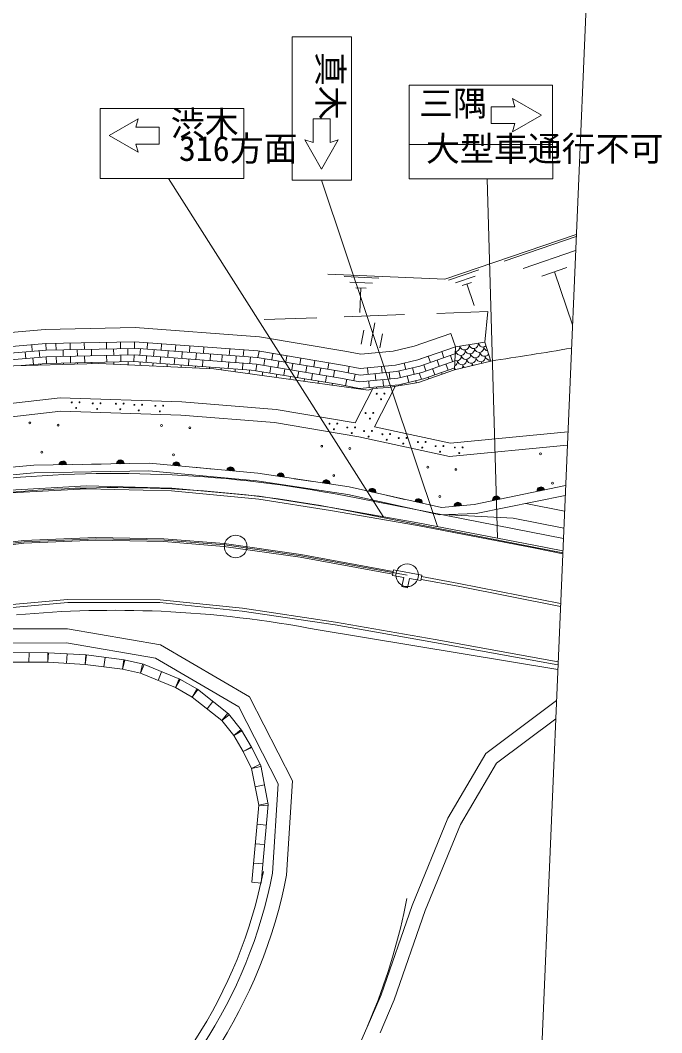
# Model space of a CAD drawing. Units: millimetres, scale not verified. Extents: x 40000 to 680000, y 20000 to 380000.
# Drawn here: x 351843 to 385870, y 292299 to 345947 of the extents above; entities that cross this region are included whole.
import ezdxf
from ezdxf.enums import TextEntityAlignment as Align

# ---------------------------------------------------------------- set-up
doc = ezdxf.new("R2010")
doc.units = ezdxf.units.MM
doc.header["$LTSCALE"] = 1000
doc.linetypes.add('CHAIN', pattern=[18.5, 12, -1.5, 3.5, -1.5])
for name, color, linetype, lineweight in [('M-BGD', 7, 'Continuous', 13), ('M-BMK', 2, 'CHAIN', 13), ('M-TTL', 2, 'Continuous', 13)]:
    doc.layers.add(name, color=color, linetype=linetype, lineweight=lineweight)
doc.styles.add('ＭＳ ゴシック', font='')
doc.styles.get('ＭＳ ゴシック').set_extended_font_data('MS Gothic')
pattern_1 = [(34.1067, (120382, 187883), (-2242.94, 3311.98), [])]

msp = doc.modelspace()

# ---------------------------------------------------------------- hatches: boundary and pattern name
at = {"layer": 'M-BGD'}
h = msp.add_hatch(dxfattribs=at)
h.set_pattern_fill('USER', color=256, style=0, pattern_type=2)
h.set_pattern_definition(pattern_1)
h.paths.add_polyline_path([(369122, 313883), (367736, 314133), (369085, 313735)])
h = msp.add_hatch(dxfattribs=at)
h.set_pattern_fill('USER', color=256, style=0, pattern_type=2)
h.set_pattern_definition(pattern_1)
h.paths.add_polyline_path([(373585, 309872, 0.0101), (373366, 310350, 0.01776), (372992, 309970)])

# ---------------------------------------------------------------- linework, layer by layer
for p, q in [((382253, 356157), (377122, 235589)), ((366265, 345070), (369417, 345070)), ((366265, 337468), (366265, 345070)), ((372480, 339360), (372480, 342512)), ((379486, 340920), (377946, 341809)), ((378073, 341368), (377946, 341809)), ((356087, 337558), (356087, 341266)), ((358101, 340727), (356561, 339838)), ((357973, 340286), (358101, 340727)), ((377946, 340030), (379486, 340920)), ((378073, 340471), (377946, 340030)), ((356561, 339838), (358101, 338949)), ((366936, 339605), (367825, 338065)), ((367377, 339477), (366936, 339605)), ((367825, 338065), (368714, 339605)), ((368274, 339477), (368714, 339605)), ((357973, 339389), (358101, 338949)), ((380082, 339360), (372480, 339360)), ((372480, 337536), (372480, 339360)), ((359713, 337558), (371101, 319645)), ((367825, 337468), (373968, 319125)), ((376614, 337537), (377160, 318506)), ((381336, 334601), (374368, 332223)), ((377512, 333190), (381331, 334495)), ((378510, 332795), (381299, 333746)), ((374553, 332181), (376171, 332731)), ((379507, 332394), (380832, 332847)), ((381132, 329806), (380172, 332622)), ((374368, 332223), (368150, 332496)), ((369017, 332361), (370864, 332275)), ((374922, 332034), (375973, 332392)), ((369327, 332067), (370529, 332014)), ((369637, 331773), (370193, 331753)), ((369859, 330468), (369916, 331765)), ((375285, 331888), (375771, 332054)), ((375914, 330840), (375531, 331973)), ((373932, 330415), (376653, 330514)), ((376653, 330514), (376480, 328896)), ((364782, 330084), (367579, 330185)), ((369027, 330238), (372227, 330354)), ((370070, 329524), (369928, 328787)), ((370419, 328693), (370655, 329920)), ((355989, 328872), (355989, 328866)), ((356412, 328881), (356420, 328531)), ((357162, 328897), (357170, 328548)), ((357896, 328563), (357912, 328914)), ((371052, 329335), (370910, 328598)), ((374921, 328645), (374675, 329353)), ((353210, 328462), (349391, 328139)), ((352106, 328368), (352136, 328020)), ((352450, 328749), (352480, 328400)), ((352854, 328432), (352883, 328083)), ((353210, 328462), (353198, 328811)), ((357896, 328563), (353210, 328462)), ((353739, 328824), (353747, 328474)), ((354122, 328482), (354129, 328132)), ((354489, 328840), (354496, 328490)), ((354871, 328498), (354879, 328148)), ((355239, 328856), (355246, 328506)), ((355621, 328514), (355629, 328164)), ((356795, 328539), (356802, 328190)), ((357544, 328556), (357552, 328206)), ((364411, 328076), (357896, 328564)), ((358192, 328191), (358220, 328540)), ((358596, 328862), (358570, 328513)), ((358944, 328485), (358917, 328136)), ((359344, 328806), (359318, 328457)), ((359692, 328429), (359665, 328080)), ((360092, 328750), (360065, 328401)), ((360439, 328373), (360413, 328024)), ((360840, 328694), (360813, 328345)), ((361587, 328638), (361561, 328289)), ((362335, 328582), (362335, 328582)), ((362955, 328536), (362928, 328187)), ((363703, 328480), (363676, 328131)), ((368936, 327679), (364450, 328424)), ((364508, 328414), (364451, 328069)), ((374196, 328393), (374310, 328065)), ((353223, 328112), (349416, 327789)), ((352509, 328051), (352539, 327702)), ((357879, 328213), (353223, 328112)), ((353236, 327761), (353223, 328112)), ((357863, 327862), (353236, 327762)), ((353754, 328124), (353762, 327774)), ((354504, 328140), (354512, 327790)), ((354887, 327798), (354888, 327733)), ((355254, 328156), (355261, 327806)), ((355636, 327814), (355638, 327754)), ((356427, 328181), (356435, 327832)), ((356810, 327840), (356812, 327727)), ((357177, 328198), (357185, 327848)), ((357560, 327856), (357563, 327692)), ((357879, 328214), (357863, 327862)), ((364332, 327380), (357863, 327864)), ((364372, 327728), (357879, 328214)), ((358209, 327662), (358207, 327839)), ((358544, 328164), (358517, 327815)), ((359291, 328108), (359265, 327759)), ((360039, 328052), (360013, 327703)), ((360787, 327996), (360761, 327647)), ((361187, 328317), (361161, 327968)), ((361535, 327940), (361509, 327591)), ((361935, 328261), (361909, 327912)), ((362555, 328215), (362528, 327866)), ((362902, 327838), (362876, 327489)), ((363302, 328159), (363276, 327810)), ((364050, 328103), (364024, 327754)), ((368882, 327333), (364411, 328076)), ((364821, 328008), (364763, 327662)), ((365248, 328291), (365191, 327946)), ((365561, 327885), (365503, 327539)), ((365988, 328169), (365931, 327823)), ((366728, 328046), (366670, 327700)), ((367468, 327923), (367410, 327578)), ((368207, 327800), (368150, 327455)), ((373487, 328148), (372940, 327958)), ((374898, 328269), (373039, 327622)), ((374892, 327896), (373137, 327285)), ((373487, 328148), (373602, 327818)), ((373956, 327941), (374071, 327611)), ((374664, 328188), (374779, 327857)), ((353236, 327761), (351895, 327648)), ((352165, 327671), (352167, 327656)), ((352913, 327734), (352917, 327677)), ((354137, 327782), (354138, 327711)), ((358891, 327787), (358880, 327631)), ((359639, 327731), (359629, 327597)), ((360387, 327675), (360379, 327562)), ((361135, 327619), (361128, 327527)), ((361883, 327563), (361878, 327493)), ((362502, 327517), (362496, 327430)), ((363250, 327461), (363240, 327326)), ((363650, 327782), (363624, 327433)), ((363998, 327405), (363984, 327223)), ((368775, 326641), (364332, 327379)), ((364393, 327724), (364336, 327379)), ((368828, 326987), (364371, 327727)), ((364706, 327317), (364675, 327128)), ((365133, 327601), (365076, 327256)), ((365873, 327478), (365816, 327133)), ((366300, 327762), (366243, 327417)), ((366613, 327355), (366556, 327010)), ((367040, 327639), (366983, 327294)), ((367780, 327516), (367723, 327171)), ((368520, 327393), (368463, 327048)), ((369873, 327142), (368882, 327333)), ((369297, 327610), (369230, 327266)), ((371807, 327328), (369873, 327141)), ((370256, 327530), (370290, 327181)), ((371003, 327602), (371037, 327254)), ((371410, 327290), (371444, 326942)), ((373039, 327622), (371807, 327328)), ((373137, 327285), (371865, 326982)), ((371927, 327357), (372008, 327017)), ((372211, 327784), (372292, 327444)), ((372657, 327531), (372738, 327190)), ((374886, 327524), (373235, 326949)), ((373248, 327695), (373363, 327364)), ((373717, 327487), (373832, 327157)), ((374186, 327280), (374216, 327194)), ((374425, 327734), (374540, 327403)), ((365446, 327194), (365418, 327025)), ((366186, 327071), (366161, 326922)), ((366926, 326949), (366904, 326819)), ((367353, 327232), (367296, 326887)), ((367666, 326826), (367647, 326716)), ((368093, 327109), (368035, 326764)), ((369852, 326790), (368828, 326987)), ((369164, 326922), (369098, 326579)), ((369599, 327195), (369532, 326851)), ((371865, 326982), (369852, 326787)), ((370324, 326833), (370358, 326485)), ((370663, 327218), (370697, 326869)), ((371071, 326905), (371104, 326557)), ((373235, 326949), (371923, 326636)), ((372373, 327103), (372454, 326763)), ((372819, 326850), (372845, 326740)), ((373004, 327254), (373120, 326922)), ((373478, 327033), (373508, 326948)), ((368405, 326703), (368391, 326613)), ((369831, 326437), (368774, 326641)), ((369466, 326508), (369458, 326466)), ((369611, 324610), (370544, 326436)), ((371923, 326636), (369831, 326434)), ((370630, 324406), (371724, 326547)), ((370731, 326521), (370738, 326447)), ((371478, 326593), (371486, 326506)), ((372089, 326676), (372105, 326612)), ((355127, 322413), (356127, 322432)), ((361065, 322258), (362060, 322165)), ((367359, 321505), (366370, 321653)), ((380769, 321287), (375917, 320293)), ((369028, 320758), (380650, 318492)), ((371253, 320779), (372229, 320562)), ((375917, 320293), (374192, 320126)), ((376017, 319803), (380747, 320772)), ((378656, 320343), (380711, 319932)), ((368884, 320022), (380618, 317734)), ((374106, 319735), (376017, 319803)), ((371586, 316530), (371640, 316825)), ((372195, 316418), (371586, 316530)), ((372195, 316418), (372085, 315949)), ((372490, 316364), (372377, 315880)), ((372377, 315880), (372085, 315949)), ((354355, 313709), (349355, 313691)), ((354355, 313709), (359282, 312857)), ((380354, 311538), (367640, 313642)), ((354292, 312959), (349388, 312941)), ((354292, 312959), (359021, 312141)), ((359282, 312857), (364008, 310102)), ((352307, 311933), (352309, 312433)), ((353310, 311930), (353312, 312430)), ((353310, 311930), (353338, 312429)), ((354299, 311875), (354327, 312374)), ((355289, 311819), (355317, 312319)), ((355289, 311819), (355354, 312315)), ((356282, 311689), (356347, 312185)), ((357275, 311559), (357340, 312054)), ((357275, 311559), (357384, 312047)), ((358226, 311347), (358335, 311835)), ((358226, 311347), (358415, 311810)), ((359021, 312141), (363440, 309565)), ((359154, 310968), (359343, 311431)), ((360082, 310589), (360271, 311052)), ((360082, 310589), (360331, 311023)), ((360962, 310085), (361210, 310519)), ((360962, 310085), (361271, 310478)), ((366279, 305648), (364008, 310102)), ((361751, 309462), (362061, 309855)), ((365518, 305490), (363440, 309565)), ((380285, 309907), (376541, 307095)), ((362541, 308839), (362851, 309232)), ((362541, 308839), (362933, 309150)), ((380244, 308938), (377111, 306586)), ((363166, 308049), (363559, 308359)), ((363166, 308049), (363596, 308304)), ((363675, 307194), (364104, 307450)), ((363675, 307194), (364122, 307417)), ((374527, 303660), (376541, 307095)), ((364118, 306306), (364565, 306529)), ((364118, 306306), (364608, 306401)), ((375200, 303327), (377111, 306586)), ((364306, 305336), (364796, 305431)), ((365518, 305490), (365228, 300753)), ((366279, 305648), (365973, 300657)), ((364494, 304366), (364985, 304461)), ((364494, 304366), (364992, 304321)), ((372628, 299035), (374527, 303660)), ((364401, 303342), (364898, 303296)), ((373329, 298769), (375200, 303327)), ((364307, 302317), (364805, 302272)), ((364214, 301293), (364712, 301248)), ((364121, 300269), (364619, 300224)), ((372628, 299035), (370985, 294313)), ((373329, 298769), (371684, 294040)), ((370985, 294313), (370245, 292598)), ((371684, 294040), (370933, 292301))]:
    msp.add_line(p, q, dxfattribs=at)
for points in [[(369417, 345070), (369417, 337468), (366265, 337468), (366265, 345070)], [(372480, 342512), (380082, 342512), (380082, 339360), (372480, 339360)], [(356087, 341266), (363707, 341266), (363707, 337558), (356087, 337558)], [(378073, 340471), (376828, 340471), (376828, 341368), (378073, 341368)], [(367377, 339477), (367377, 340722), (368274, 340722), (368274, 339477)], [(357973, 340286), (359218, 340286), (359218, 339389), (357973, 339389)], [(372480, 339360), (380082, 339360), (380093, 337538), (372480, 337536)], [(374675, 329353), (372730, 328679), (371627, 328416), (369916, 328254), (369068, 328417), (364540, 329169), (357932, 329664), (353158, 329561), (349279, 329233), (344306, 328489), (340922, 327784), (338381, 327171), (336797, 326803)], [(374921, 328645), (372940, 327958), (371749, 327674), (369880, 327497), (368936, 327679), (364450, 328424), (357912, 328914), (353198, 328812), (349367, 328488), (344438, 327750), (341086, 327053), (338553, 326441), (336966, 326073)], [(374884, 327425), (372969, 326761), (371352, 326483), (370544, 326436), (370294, 326350), (362115, 327482), (356004, 327764), (350860, 327619), (345430, 326825), (342366, 326270), (337228, 324982), (336966, 326073)], [(369611, 324610), (365419, 325323), (360409, 325723), (353965, 325939), (349309, 325403), (343658, 324867), (338734, 323590)], [(380860, 323432), (374615, 322839), (369795, 323869), (365333, 324628), (360370, 325024), (353993, 325238), (349382, 324706), (343779, 324176), (338631, 322840), (334171, 321386), (318210, 314666), (309930, 311337)], [(380890, 324138), (374656, 323546), (370630, 324406)], [(310516, 308882), (319095, 312270), (327929, 315855), (332651, 317720), (335884, 318909), (340315, 320294), (346621, 321650), (349827, 322122), (352569, 322364), (358685, 322481), (364440, 321942), (369290, 321216), (374192, 320126)], [(374192, 320126), (369290, 321216), (364440, 321942), (358685, 322481), (352569, 322364), (349827, 322122), (346621, 321650), (340315, 320294), (335884, 318909), (332651, 317720), (327929, 315855), (319095, 312270), (310516, 308882)], [(310663, 308510), (319243, 311899), (328078, 315484), (332794, 317346), (336013, 318530), (340417, 319907), (346692, 321256), (349874, 321724), (352590, 321964), (358670, 322081), (364392, 321545), (369217, 320822), (374106, 319735)], [(380622, 317832), (379091, 318131), (372938, 319325), (368329, 320126), (364515, 320726), (359880, 321157), (355360, 321274), (350988, 321032), (347820, 320645), (345436, 320215)], [(380616, 317680), (379062, 317984), (372911, 319178), (368305, 319978), (364496, 320577), (359871, 321007), (355362, 321124), (351001, 320882), (347842, 320497), (345463, 320067)], [(374592, 319746), (377986, 319571), (380673, 319038)], [(334192, 314248), (337682, 315506), (341493, 316682), (346261, 317742), (348587, 317973), (352030, 318387), (355855, 318546), (359464, 318471), (362664, 318219), (366718, 317639), (371624, 316741)], [(334243, 314107), (337729, 315364), (341532, 316537), (346285, 317593), (348603, 317824), (352042, 318238), (355856, 318396), (359456, 318322), (362648, 318070), (366694, 317491), (371597, 316593)], [(371640, 316825), (373142, 316550), (373088, 316255), (372490, 316364)], [(373100, 316318), (375072, 315957), (380497, 314888)], [(373127, 316466), (375100, 316105), (380503, 315040)], [(380372, 311948), (373844, 313132), (368567, 314059), (363631, 314790), (359259, 315244), (354359, 315253), (349447, 314811), (346927, 314425)], [(380365, 311797), (373818, 312984), (368543, 313911), (363612, 314641), (359251, 315094), (354366, 315103), (349465, 314662), (346950, 314277)], [(339369, 310530), (341275, 311186), (343214, 311748), (345243, 312153), (347288, 312325), (349285, 312443), (353325, 312430), (355335, 312318), (357362, 312052), (358376, 311826), (360302, 311039), (361242, 310501), (362897, 309196), (363579, 308333), (364114, 307434), (364596, 306468), (364998, 304391), (364619, 300224)], [(339532, 310057), (341427, 310709), (343333, 311262), (345313, 311657), (347323, 311826), (349299, 311943), (353310, 311930), (355289, 311819), (357275, 311559), (358226, 311347), (360082, 310589), (360962, 310085), (362541, 308839), (363166, 308049), (363675, 307194), (364118, 306306), (364494, 304366), (364121, 300269)]]:
    msp.add_lwpolyline(points, dxfattribs=at)
msp.add_lwpolyline([(374884, 327425), (374921, 328645), (376480, 328896), (376804, 327888)], close=True, dxfattribs=at)
for centre, radius in [((370749, 326159), 25), ((371160, 326166), 25), ((354575, 325701), 25), ((354986, 325708), 25), ((355689, 325647), 25), ((356100, 325654), 25), ((356917, 325625), 25), ((357328, 325632), 25), ((370984, 325866), 25), ((354809, 325408), 25), ((355924, 325355), 25), ((357151, 325333), 25), ((357897, 325570), 25), ((358132, 325278), 25), ((358308, 325577), 25), ((359011, 325517), 25), ((359246, 325224), 25), ((359423, 325523), 25), ((370158, 325130), 25), ((370569, 325137), 25), ((352352, 324609), 50), ((368247, 324569), 25), ((368658, 324576), 25), ((370393, 324837), 25), ((353848, 324497), 50), ((359341, 324469), 50), ((360837, 324357), 50), ((368482, 324277), 25), ((369190, 324370), 25), ((369425, 324077), 25), ((369602, 324377), 25), ((370082, 324181), 25), ((370494, 324187), 25), ((371050, 324012), 25), ((371461, 324019), 25), ((370317, 323888), 25), ((371284, 323720), 25), ((371921, 323809), 25), ((372156, 323516), 25), ((372332, 323816), 25), ((372934, 323596), 25), ((373345, 323603), 25), ((352987, 323057), 50), ((359977, 322917), 50), ((367833, 323371), 50), ((369329, 323258), 50), ((373168, 323304), 25), ((373874, 323379), 25), ((374109, 323087), 25), ((374285, 323386), 25), ((374895, 323308), 25), ((375130, 323015), 25), ((375307, 323315), 25), ((379436, 322973), 50), ((373458, 322262), 50), ((374954, 322149), 50), ((368469, 321819), 50), ((380071, 321421), 50), ((374093, 320709), 50), ((363270, 318066), 600), ((372364, 316540), 600)]:
    msp.add_circle(centre, radius, dxfattribs=at)
for centre, radius, start, end in [((374703, 328356), 250, 325.1872, 9.1785), ((374910, 328643), 250, 270.8559, 9.1785), ((375196, 328436), 250, 189.1785, 9.1785), ((375403, 328722), 250, 189.1785, 9.1785), ((375690, 328516), 250, 189.1785, 9.1785), ((375897, 328802), 250, 189.1785, 9.1785), ((375977, 328309), 250, 189.1788, 9.1783), ((376183, 328595), 250, 189.1791, 9.1779), ((376390, 328882), 250, 189.1785, 308.8939), ((376470, 328388), 250, 189.1785, 329.1236), ((376677, 328675), 250, 189.1785, 259.2103), ((374782, 327862), 250, 295.6342, 9.1785), ((374989, 328149), 250, 248.8091, 9.1785), ((375276, 327942), 250, 189.1785, 9.1785), ((375483, 328229), 250, 189.1779, 9.1791), ((375770, 328022), 250, 189.1785, 9.1785), ((376263, 328102), 250, 189.1785, 9.1785), ((376056, 327815), 250, 348.9041, 9.1785), ((376550, 327895), 250, 189.1785, 208.8903), ((376757, 328181), 250, 189.1785, 277.5453), ((375069, 327656), 250, 222.9159, 239.8082), ((375069, 327656), 250, 327.3033, 9.1785), ((375563, 327735), 250, 189.1785, 228.2884), ((375563, 327735), 250, 338.8232, 9.1785), ((376056, 327815), 250, 189.1785, 218.2074), ((354098, 322393), 200, 1.0991, 181.0991), ((354098, 322393), 200, 1.0991, 181.0991), ((354098, 322393), 175, 1.0991, 181.0991), ((354098, 322393), 150, 1.0991, 181.0991), ((354098, 322393), 125, 1.0991, 181.0991), ((354098, 322393), 100, 1.0991, 181.0991), ((354098, 322393), 75, 1.0991, 181.0991), ((354098, 322393), 50, 1.0991, 181.0991), ((357156, 322452), 200, 1.0991, 181.0991), ((357156, 322452), 200, 1.0991, 181.0991), ((357156, 322452), 175, 1.0991, 181.0991), ((357156, 322452), 150, 1.0991, 181.0991), ((357156, 322452), 125, 1.0991, 181.0991), ((357156, 322452), 100, 1.0991, 181.0991), ((357156, 322452), 75, 1.0991, 181.0991), ((357156, 322452), 50, 1.0991, 181.0991), ((357156, 322452), 25, 1.0991, 181.0991), ((360124, 322346), 200, 354.6482, 174.6482), ((360124, 322346), 200, 354.6482, 174.6482), ((360124, 322346), 175, 354.6482, 174.6482), ((360124, 322346), 150, 354.6482, 174.6482), ((360124, 322346), 125, 354.6482, 174.6482), ((360124, 322346), 100, 354.6482, 174.6482), ((356874, 258432), 63500, 78.96523, 95.5701), ((354098, 322393), 25, 1.0991, 181.0991), ((360124, 322346), 75, 354.6482, 174.6482), ((360124, 322346), 50, 354.6482, 174.6482), ((360124, 322346), 25, 354.6482, 174.6482), ((363001, 322077), 200, 354.6482, 174.6482), ((363001, 322077), 200, 354.6482, 174.6482), ((363001, 322077), 175, 354.6482, 174.6482), ((363001, 322077), 150, 354.6482, 174.6482), ((363001, 322077), 125, 354.6482, 174.6482), ((363001, 322077), 100, 354.6482, 174.6482), ((363001, 322077), 75, 354.6482, 174.6482), ((363001, 322077), 50, 354.6482, 174.6482), ((363001, 322077), 25, 354.6482, 174.6482), ((365652, 321761), 200, 351.4852, 171.4852), ((365652, 321761), 200, 351.4852, 171.4852), ((365652, 321761), 175, 351.4852, 171.4852), ((365652, 321761), 150, 351.4852, 171.4852), ((365652, 321761), 125, 351.4852, 171.4852), ((365652, 321761), 100, 351.4852, 171.4852), ((365652, 321761), 75, 351.4852, 171.4852), ((365652, 321761), 50, 351.4852, 171.4852), ((365652, 321761), 25, 351.4852, 171.4852), ((368077, 321398), 200, 351.4852, 171.4852), ((368077, 321398), 200, 351.4852, 171.4852), ((368077, 321398), 175, 351.4852, 171.4852), ((368077, 321398), 150, 351.4852, 171.4852), ((368077, 321398), 125, 351.4852, 171.4852), ((368077, 321398), 100, 351.4852, 171.4852), ((368077, 321398), 75, 351.4852, 171.4852), ((368077, 321398), 50, 351.4852, 171.4852), ((368077, 321398), 25, 351.4852, 171.4852), ((356874, 258432), 62750, 78.96523, 95.5701), ((370515, 320943), 200, 347.4628, 167.4628), ((370515, 320943), 200, 347.4628, 167.4628), ((370515, 320943), 175, 347.4628, 167.4628), ((370515, 320943), 150, 347.4628, 167.4628), ((370515, 320943), 125, 347.4628, 167.4628), ((370515, 320943), 100, 347.4628, 167.4628), ((370515, 320943), 75, 347.4628, 167.4628), ((370515, 320943), 50, 347.4628, 167.4628), ((370515, 320943), 25, 347.4628, 167.4628), ((379453, 321017), 200, 11.5815, 191.5815), ((379453, 321017), 200, 11.5815, 191.5815), ((379453, 321017), 175, 11.5815, 191.5815), ((379453, 321017), 150, 11.5815, 191.5815), ((379453, 321017), 125, 11.5815, 191.5815), ((379453, 321017), 100, 11.5815, 191.5815), ((379453, 321017), 75, 11.5815, 191.5815), ((379453, 321017), 50, 11.5815, 191.5815), ((379453, 321017), 25, 11.5815, 191.5815), ((372967, 320398), 200, 347.4628, 167.4628), ((372967, 320398), 200, 347.4628, 167.4628), ((372967, 320398), 175, 347.4628, 167.4628), ((372967, 320398), 150, 347.4628, 167.4628), ((372967, 320398), 125, 347.4628, 167.4628), ((372967, 320398), 100, 347.4628, 167.4628), ((372967, 320398), 75, 347.4628, 167.4628), ((372967, 320398), 50, 347.4628, 167.4628), ((372967, 320398), 25, 347.4628, 167.4628), ((375055, 320209), 200, 5.5246, 185.5246), ((375055, 320209), 200, 5.5246, 185.5246), ((375055, 320209), 175, 5.5246, 185.5246), ((375055, 320209), 150, 5.5246, 185.5246), ((375055, 320209), 125, 5.5246, 185.5246), ((375055, 320209), 100, 5.5246, 185.5246), ((375055, 320209), 75, 5.5246, 185.5246), ((377095, 320534), 200, 11.5815, 191.5815), ((377095, 320534), 200, 11.5815, 191.5815), ((377095, 320534), 175, 11.5815, 191.5815), ((377095, 320534), 150, 11.5815, 191.5815), ((377095, 320534), 125, 11.5815, 191.5815), ((377095, 320534), 100, 11.5815, 191.5815), ((377095, 320534), 75, 11.5815, 191.5815), ((377095, 320534), 50, 11.5815, 191.5815), ((377095, 320534), 25, 11.5815, 191.5815), ((375055, 320209), 50, 5.5246, 185.5246), ((375055, 320209), 25, 5.5246, 185.5246), ((356874, 258432), 56250, 87.5163, 95.3314), ((356874, 258432), 56250, 78.9652, 87.5163), ((339718, 305777), 25500, 305.1281, 348.8573), ((339718, 305777), 26000, 305.0901, 348.8573), ((339718, 305777), 26750, 305.0901, 348.9652), ((339718, 305777), 33250, 305.0901, 348.9652)]:
    msp.add_arc(centre, radius, start, end, dxfattribs=at)
msp.add_open_spline([(381079, 328574), (379644, 328327), (378224, 328107), (376804, 327888)], degree=3, dxfattribs=at)
at = {"layer": 'M-BMK'}
msp.add_line((371613, 316677), (372364, 316540), dxfattribs=at)
msp.add_lwpolyline([(334217, 314178), (337707, 315436), (341519, 316612), (346287, 317671), (348612, 317902), (352055, 318317), (355880, 318476), (359489, 318401), (362690, 318149), (366744, 317569), (372364, 316540)], dxfattribs=at)
at = {"layer": 'M-TTL'}
msp.add_line((380500, 314975), (380529, 314969), dxfattribs=at)

# ---------------------------------------------------------------- texts
at = {"layer": 'M-BGD', "style": 'ＭＳ ゴシック'}
msp.add_text('真木', height=1320, rotation=270, dxfattribs=at).set_placement((367239, 344268), align=Align.BOTTOM_LEFT)
for s, p in [('三隅', (372994, 340487)), ('渋木', (359828, 339417)), ('316方面', (360260, 338096)), ('大型車通行不可', (373360, 338085))]:
    msp.add_text(s, height=1320, dxfattribs=at).set_placement(p, align=Align.BOTTOM_LEFT)

doc.saveas('drawing.dxf')
